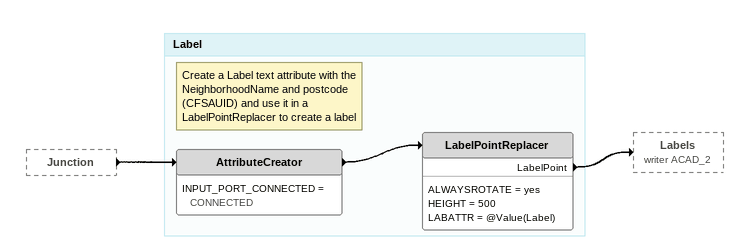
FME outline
Junction [outside]
    -> AttributeCreator

Bookmark: Label
Note: Create a Label text attribute with the NeighborhoodName and postcode (CFSAUID) and use it in a LabelPointReplacer to create a label
AttributeCreator
    INPUT_PORT_CONNECTED = CONNECTED
    -> LabelPointReplacer
LabelPointReplacer
    ALWAYSROTATE = yes
    HEIGHT = 500
    LABATTR = @Value(Label)
    LabelPoint -> Labels (writer ACAD_2)
